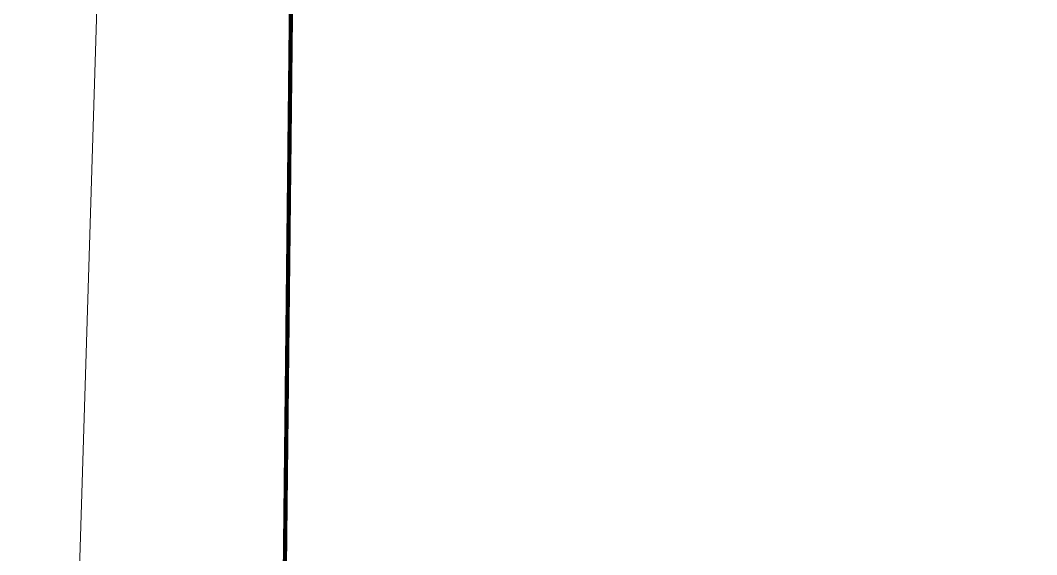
# Model space of a CAD drawing. Header units: metres. Extents: x 420822 to 421453, y 1458172 to 1458620.
# Drawn here: x 421257.03 to 421274.98, y 1458475.21 to 1458484.65 of the extents above; entities that cross this region are included whole.
import ezdxf

# ---------------------------------------------------------------- set-up
doc = ezdxf.new("R2010")
doc.units = ezdxf.units.M
doc.header["$MEASUREMENT"] = 0
doc.layers.add('BOUNDARY', color=7, linetype='CONTINUOUS')
doc.layers.add('fence', color=34, linetype='FENCE', lineweight=20)
doc.layers.add('Paver', color=50, linetype='CONTINUOUS', lineweight=9)
doc.linetypes.add('FENCE', pattern='A,4,-0.4,["X",Standard,S=0.4,R=-0.3,X=-0.15,Y=-0.2],-0.4', length=4.8)

msp = doc.modelspace()

# ---------------------------------------------------------------- linework, layer by layer
at = {"layer": 'BOUNDARY', "linetype": 'ByBlock', "const_width": 0.075}
msp.add_lwpolyline([(421147.2824, 1458480.2126), (421156.3307, 1458479.6605), (421165.7059, 1458479.2373), (421184.3538, 1458477.9728), (421202.4119, 1458476.6146), (421238.4581, 1458473.6888), (421238.477, 1458498.441), (421249.877, 1458498.5563), (421261.9562, 1458498.5567), (421261.671, 1458472.419), (421261.671, 1458472.419), (421261.671, 1458472.419), (421261.671, 1458472.419), (421283.8833, 1458471.997), (421301.4886, 1458471.974), (421324.1658, 1458471.555), (421347.3338, 1458471.232), (421351.6141, 1458471.1529), (421361.1866, 1458471.0042)], dxfattribs=at)
at = {"layer": 'fence', "elevation": 7.501}
msp.add_lwpolyline([(421290.163, 1458498.747), (421261.9562, 1458498.5567), (421261.671, 1458472.419)], dxfattribs=at)
at = {"layer": 'Paver', "linetype": 'ByBlock', "elevation": 7.277}
msp.add_lwpolyline([(421258.8023, 1458498.5993), (421257.9955, 1458472.4832)], dxfattribs=at)

doc.saveas('drawing.dxf')
